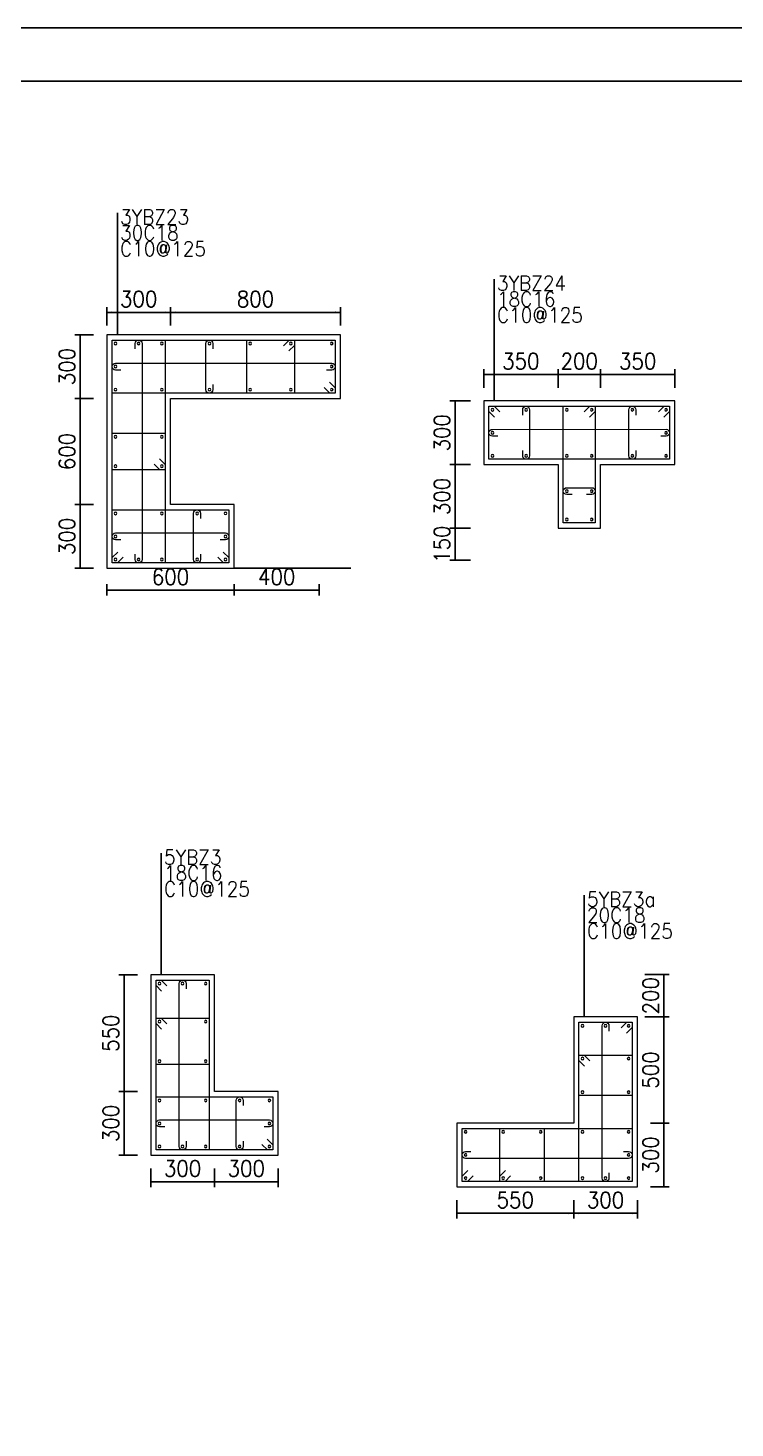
# Model space of a CAD drawing. Extents: x 292423 to 377252, y 106557 to 361882.
# Drawn here: x 317839 to 331154, y 204882 to 231265 of the extents above; entities that cross this region are included whole.
import ezdxf
from ezdxf.enums import TextEntityAlignment as Align

# ---------------------------------------------------------------- set-up
doc = ezdxf.new("R2010")
doc.units = 0
doc.header["$LTSCALE"] = 1000
for name, color, linetype in [('1508', 2, 'Continuous'), ('THIN', 7, 'Continuous'), ('tk', 7, 'Continuous'), ('Y阴影', 254, 'Continuous')]:
    doc.layers.add(name, color=color, linetype=linetype)
for name, color, linetype, lineweight in [('REIN', 6, 'Continuous', 18), ('Z-柱大样外框', 7, 'ByLayer', 18), ('Z-详图标注', 3, 'Continuous', 18)]:
    doc.layers.add(name, color=color, linetype=linetype, lineweight=lineweight)
doc.styles.get("Standard").update_dxf_attribs({"font": 'standard'})
doc.dimstyles.get("Standard").update_dxf_attribs({"dimtxt": 300, "dimasz": 100, "dimexe": 100, "dimexo": 250, "dimgap": 100, "dimtad": 0, "dimtoh": 1, "dimdec": 0, "dimlfac": 0.25, "dimdsep": 46, "dimcen": 0.09, "dimclrt": 7, "dimadec": 0, "dimazin": 0, "dimtfac": 1, "dimtdec": 4, "dimtofl": 0, "dimtmove": 0, "dimatfit": 3, "dimfxl": 1, "dimtolj": 1, "dimtzin": 0, "dimarcsym": 0})

# ---------------------------------------------------------------- blocks, each defined once
blk = doc.blocks.new('*D656')
at = {"layer": 'Z-详图标注', "color": 0, "linetype": 'ByBlock', "lineweight": -2}
for p, q in [((325916, 209178), (325916, 208828)), ((328116, 209178), (328116, 208828)), ((325916, 208928), (328116, 208928))]:
    blk.add_line(p, q, dxfattribs=at)
for points in [[(325916, 208928), (326016, 208944), (326016, 208911)], [(328116, 208928), (328016, 208911), (328016, 208944)]]:
    blk.add_solid(points, dxfattribs=at)
at = {"layer": 'Z-详图标注', "color": 7, "linetype": 'Continuous', "lineweight": -2, "insert": (327016, 209178), "char_height": 300, "width": 566.67, "attachment_point": 5}
blk.add_mtext('550', dxfattribs=at)
blk = doc.blocks.new('*D707')
at = {"layer": 'Z-详图标注', "color": 0, "linetype": 'ByBlock', "lineweight": -2}
for p, q in [((328116, 209178), (328116, 208828)), ((329316, 209178), (329316, 208828)), ((328116, 208928), (329316, 208928))]:
    blk.add_line(p, q, dxfattribs=at)
for points in [[(328116, 208928), (328216, 208944), (328216, 208911)], [(329316, 208928), (329216, 208911), (329216, 208944)]]:
    blk.add_solid(points, dxfattribs=at)
at = {"layer": 'Z-详图标注', "color": 7, "linetype": 'Continuous', "lineweight": -2, "insert": (328716, 209178), "char_height": 300, "width": 566.67, "attachment_point": 5}
blk.add_mtext('300', dxfattribs=at)
blk = doc.blocks.new('*D328')
at = {"layer": 'Z-详图标注', "color": 0, "linetype": 'ByBlock', "lineweight": -2}
for p, q in [((329566, 210628), (329916, 210628)), ((329816, 209428), (329816, 210628)), ((329566, 209428), (329916, 209428))]:
    blk.add_line(p, q, dxfattribs=at)
for points in [[(329816, 210628), (329833, 210528), (329800, 210528)], [(329816, 209428), (329800, 209528), (329833, 209528)]]:
    blk.add_solid(points, dxfattribs=at)
at = {"layer": 'Z-详图标注', "color": 7, "linetype": 'Continuous', "lineweight": -2, "insert": (329566, 210028), "char_height": 300, "width": 566.67, "attachment_point": 5, "rotation": 90}
blk.add_mtext('300', dxfattribs=at)
blk = doc.blocks.new('*D144')
at = {"layer": 'Z-详图标注', "color": 0, "linetype": 'ByBlock', "lineweight": -2}
for p, q in [((329566, 212628), (329916, 212628)), ((329816, 210628), (329816, 212628)), ((329566, 210628), (329916, 210628))]:
    blk.add_line(p, q, dxfattribs=at)
for points in [[(329816, 212628), (329833, 212528), (329800, 212528)], [(329816, 210628), (329800, 210728), (329833, 210728)]]:
    blk.add_solid(points, dxfattribs=at)
at = {"layer": 'Z-详图标注', "color": 7, "linetype": 'Continuous', "lineweight": -2, "insert": (329566, 211628), "char_height": 300, "width": 566.67, "attachment_point": 5, "rotation": 90}
blk.add_mtext('500', dxfattribs=at)
blk = doc.blocks.new('*D400')
at = {"layer": 'Z-详图标注', "color": 0, "linetype": 'ByBlock', "lineweight": -2}
for p, q in [((329459, 213428), (329916, 213428)), ((329816, 213428), (329816, 212628)), ((329459, 212628), (329916, 212628))]:
    blk.add_line(p, q, dxfattribs=at)
for points in [[(329816, 213428), (329833, 213328), (329800, 213328)], [(329816, 212628), (329800, 212728), (329833, 212728)]]:
    blk.add_solid(points, dxfattribs=at)
at = {"layer": 'Z-详图标注', "color": 7, "linetype": 'Continuous', "lineweight": -2, "insert": (329566, 213028), "char_height": 300, "width": 566.67, "attachment_point": 5, "rotation": 90}
blk.add_mtext('200', dxfattribs=at)
blk = doc.blocks.new('*D750')
at = {"layer": 'Z-详图标注', "color": 0, "linetype": 'ByBlock', "lineweight": -2}
for p, q in [((319900, 213422), (319550, 213422)), ((319650, 213422), (319650, 211222)), ((319900, 211222), (319550, 211222))]:
    blk.add_line(p, q, dxfattribs=at)
for points in [[(319650, 213422), (319667, 213322), (319633, 213322)], [(319650, 211222), (319633, 211322), (319667, 211322)]]:
    blk.add_solid(points, dxfattribs=at)
at = {"layer": 'Z-详图标注', "color": 7, "linetype": 'Continuous', "lineweight": -2, "insert": (319400, 212322), "char_height": 300, "width": 566.67, "attachment_point": 5, "rotation": 90}
blk.add_mtext('550', dxfattribs=at)
blk = doc.blocks.new('*D373')
at = {"layer": 'Z-详图标注', "color": 0, "linetype": 'ByBlock', "lineweight": -2}
for p, q in [((319900, 211222), (319550, 211222)), ((319650, 211222), (319650, 210022)), ((319900, 210022), (319550, 210022))]:
    blk.add_line(p, q, dxfattribs=at)
for points in [[(319650, 211222), (319667, 211122), (319633, 211122)], [(319650, 210022), (319633, 210122), (319667, 210122)]]:
    blk.add_solid(points, dxfattribs=at)
at = {"layer": 'Z-详图标注', "color": 7, "linetype": 'Continuous', "lineweight": -2, "insert": (319400, 210622), "char_height": 300, "width": 566.67, "attachment_point": 5, "rotation": 90}
blk.add_mtext('300', dxfattribs=at)
blk = doc.blocks.new('*D849')
at = {"layer": 'Z-详图标注', "color": 0, "linetype": 'ByBlock', "lineweight": -2}
for p, q in [((320150, 209772), (320150, 209422)), ((321350, 209772), (321350, 209422)), ((320150, 209522), (321350, 209522))]:
    blk.add_line(p, q, dxfattribs=at)
for points in [[(320150, 209522), (320250, 209538), (320250, 209505)], [(321350, 209522), (321250, 209505), (321250, 209538)]]:
    blk.add_solid(points, dxfattribs=at)
at = {"layer": 'Z-详图标注', "color": 7, "linetype": 'Continuous', "lineweight": -2, "insert": (320750, 209772), "char_height": 300, "width": 566.67, "attachment_point": 5}
blk.add_mtext('300', dxfattribs=at)
blk = doc.blocks.new('*D35')
at = {"layer": 'Z-详图标注', "color": 0, "linetype": 'ByBlock', "lineweight": -2}
for p, q in [((321350, 209772), (321350, 209422)), ((322550, 209772), (322550, 209422)), ((321350, 209522), (322550, 209522))]:
    blk.add_line(p, q, dxfattribs=at)
for points in [[(321350, 209522), (321450, 209538), (321450, 209505)], [(322550, 209522), (322450, 209505), (322450, 209538)]]:
    blk.add_solid(points, dxfattribs=at)
at = {"layer": 'Z-详图标注', "color": 7, "linetype": 'Continuous', "lineweight": -2, "insert": (321950, 209772), "char_height": 300, "width": 566.67, "attachment_point": 5}
blk.add_mtext('300', dxfattribs=at)
blk = doc.blocks.new('A1tk')
at = {"layer": 'tk', "color": 5}
blk.add_lwpolyline([(0, 0), (0, 59400), (84100, 59400), (84100, 0)], close=True, dxfattribs=at)
at = {"layer": 'tk'}
blk.add_lwpolyline([(2500, 1000), (83100, 1000), (83100, 58400), (2500, 58400)], close=True, dxfattribs=at)
blk = doc.blocks.new('*D524')
at = {"layer": 'Z-详图标注', "color": 0, "linetype": 'ByBlock', "lineweight": -2}
for p, q in [((320523, 225657), (320523, 226007)), ((323724, 225907), (320523, 225907)), ((323724, 225657), (323724, 226007))]:
    blk.add_line(p, q, dxfattribs=at)
for points in [[(320523, 225907), (320623, 225924), (320623, 225891)], [(323724, 225907), (323624, 225891), (323624, 225924)]]:
    blk.add_solid(points, dxfattribs=at)
at = {"layer": 'Z-详图标注', "color": 7, "linetype": 'Continuous', "lineweight": -2, "insert": (322123, 226157), "char_height": 300, "width": 566.67, "attachment_point": 5}
blk.add_mtext('800', dxfattribs=at)
blk = doc.blocks.new('*D142')
at = {"layer": 'Z-详图标注', "color": 0, "linetype": 'ByBlock', "lineweight": -2}
for p, q in [((319323, 225657), (319323, 226007)), ((320523, 225907), (319323, 225907)), ((320523, 225657), (320523, 226007))]:
    blk.add_line(p, q, dxfattribs=at)
for points in [[(319323, 225907), (319423, 225924), (319423, 225891)], [(320523, 225907), (320423, 225891), (320423, 225924)]]:
    blk.add_solid(points, dxfattribs=at)
at = {"layer": 'Z-详图标注', "color": 7, "linetype": 'Continuous', "lineweight": -2, "insert": (319923, 226157), "char_height": 300, "width": 566.67, "attachment_point": 5}
blk.add_mtext('300', dxfattribs=at)
blk = doc.blocks.new('*D627')
at = {"layer": 'Z-详图标注', "color": 0, "linetype": 'ByBlock', "lineweight": -2}
for p, q in [((319073, 225485), (318723, 225485)), ((318823, 225485), (318823, 224285)), ((319073, 224285), (318723, 224285))]:
    blk.add_line(p, q, dxfattribs=at)
for points in [[(318823, 225485), (318840, 225385), (318806, 225385)], [(318823, 224285), (318806, 224385), (318840, 224385)]]:
    blk.add_solid(points, dxfattribs=at)
at = {"layer": 'Z-详图标注', "color": 7, "linetype": 'Continuous', "lineweight": -2, "insert": (318573, 224885), "char_height": 300, "width": 566.67, "attachment_point": 5, "rotation": 90}
blk.add_mtext('300', dxfattribs=at)
blk = doc.blocks.new('*D680')
at = {"layer": 'Z-详图标注', "color": 0, "linetype": 'ByBlock', "lineweight": -2}
for p, q in [((319073, 224285), (318723, 224285)), ((318823, 224285), (318823, 222284)), ((319073, 222284), (318723, 222284))]:
    blk.add_line(p, q, dxfattribs=at)
for points in [[(318823, 224285), (318840, 224185), (318806, 224185)], [(318823, 222284), (318806, 222384), (318840, 222384)]]:
    blk.add_solid(points, dxfattribs=at)
at = {"layer": 'Z-详图标注', "color": 7, "linetype": 'Continuous', "lineweight": -2, "insert": (318573, 223284), "char_height": 300, "width": 556.67, "attachment_point": 5, "rotation": 90}
blk.add_mtext('600', dxfattribs=at)
blk = doc.blocks.new('*D300')
at = {"layer": 'Z-详图标注', "color": 0, "linetype": 'ByBlock', "lineweight": -2}
for p, q in [((319073, 222284), (318723, 222284)), ((318823, 222284), (318823, 221084)), ((319073, 221084), (318723, 221084))]:
    blk.add_line(p, q, dxfattribs=at)
for points in [[(318823, 222284), (318840, 222184), (318806, 222184)], [(318823, 221084), (318806, 221184), (318840, 221184)]]:
    blk.add_solid(points, dxfattribs=at)
at = {"layer": 'Z-详图标注', "color": 7, "linetype": 'Continuous', "lineweight": -2, "insert": (318573, 221684), "char_height": 300, "width": 566.67, "attachment_point": 5, "rotation": 90}
blk.add_mtext('300', dxfattribs=at)
blk = doc.blocks.new('*D311')
at = {"layer": 'Z-详图标注', "color": 0, "linetype": 'ByBlock', "lineweight": -2}
for p, q in [((319323, 220782), (319323, 220572)), ((319323, 220672), (321723, 220672)), ((321723, 220782), (321723, 220572))]:
    blk.add_line(p, q, dxfattribs=at)
for points in [[(319323, 220672), (319423, 220689), (319423, 220656)], [(321723, 220672), (321623, 220656), (321623, 220689)]]:
    blk.add_solid(points, dxfattribs=at)
at = {"layer": 'Z-详图标注', "color": 7, "linetype": 'Continuous', "lineweight": -2, "insert": (320523, 220922), "char_height": 300, "width": 556.67, "attachment_point": 5, "rotation": 0.0007}
blk.add_mtext('600', dxfattribs=at)
blk = doc.blocks.new('*D775')
at = {"layer": 'Z-详图标注', "color": 0, "linetype": 'ByBlock', "lineweight": -2}
for p, q in [((321723, 220782), (321723, 220572)), ((321723, 220672), (323323, 220672)), ((323323, 220782), (323323, 220572))]:
    blk.add_line(p, q, dxfattribs=at)
for points in [[(321723, 220672), (321823, 220689), (321823, 220656)], [(323323, 220672), (323223, 220656), (323223, 220689)]]:
    blk.add_solid(points, dxfattribs=at)
at = {"layer": 'Z-详图标注', "color": 7, "linetype": 'Continuous', "lineweight": -2, "insert": (322523, 220922), "char_height": 300, "width": 576.67, "attachment_point": 5, "rotation": 0.0007}
blk.add_mtext('400', dxfattribs=at)
blk = doc.blocks.new('*D408')
at = {"layer": 'Z-详图标注', "color": 0, "linetype": 'ByBlock', "lineweight": -2}
for p, q in [((328621, 224487), (328621, 224837)), ((330021, 224487), (330021, 224837)), ((330021, 224737), (328621, 224737))]:
    blk.add_line(p, q, dxfattribs=at)
for points in [[(328621, 224737), (328721, 224754), (328721, 224720)], [(330021, 224737), (329921, 224721), (329921, 224754)]]:
    blk.add_solid(points, dxfattribs=at)
at = {"layer": 'Z-详图标注', "color": 7, "linetype": 'Continuous', "lineweight": -2, "insert": (329321, 224987), "char_height": 300, "width": 566.67, "attachment_point": 5, "rotation": 0.0006}
blk.add_mtext('350', dxfattribs=at)
blk = doc.blocks.new('*D448')
at = {"layer": 'Z-详图标注', "color": 0, "linetype": 'ByBlock', "lineweight": -2}
for p, q in [((327821, 224487), (327821, 224837)), ((328621, 224487), (328621, 224837)), ((328621, 224737), (327821, 224737))]:
    blk.add_line(p, q, dxfattribs=at)
for points in [[(327821, 224737), (327921, 224754), (327921, 224720)], [(328621, 224737), (328521, 224720), (328521, 224754)]]:
    blk.add_solid(points, dxfattribs=at)
at = {"layer": 'Z-详图标注', "color": 7, "linetype": 'Continuous', "lineweight": -2, "insert": (328221, 224987), "char_height": 300, "width": 566.67, "attachment_point": 5, "rotation": 0.0006}
blk.add_mtext('200', dxfattribs=at)
blk = doc.blocks.new('*D65')
at = {"layer": 'Z-详图标注', "color": 0, "linetype": 'ByBlock', "lineweight": -2}
for p, q in [((326421, 224487), (326421, 224837)), ((327821, 224487), (327821, 224837)), ((327821, 224737), (326421, 224737))]:
    blk.add_line(p, q, dxfattribs=at)
for points in [[(326421, 224737), (326521, 224754), (326521, 224720)], [(327821, 224737), (327721, 224720), (327721, 224754)]]:
    blk.add_solid(points, dxfattribs=at)
at = {"layer": 'Z-详图标注', "color": 7, "linetype": 'Continuous', "lineweight": -2, "insert": (327121, 224987), "char_height": 300, "width": 566.67, "attachment_point": 5, "rotation": 0.0006}
blk.add_mtext('350', dxfattribs=at)
blk = doc.blocks.new('*D552')
at = {"layer": 'Z-详图标注', "color": 0, "linetype": 'ByBlock', "lineweight": -2}
for p, q in [((326171, 224237), (325786, 224237)), ((325886, 224237), (325886, 223037)), ((326171, 223037), (325786, 223037))]:
    blk.add_line(p, q, dxfattribs=at)
for points in [[(325886, 224237), (325903, 224137), (325869, 224137)], [(325886, 223037), (325869, 223137), (325903, 223137)]]:
    blk.add_solid(points, dxfattribs=at)
at = {"layer": 'Z-详图标注', "color": 7, "linetype": 'Continuous', "lineweight": -2, "insert": (325636, 223637), "char_height": 300, "width": 566.67, "attachment_point": 5, "rotation": 89.9993}
blk.add_mtext('300', dxfattribs=at)
blk = doc.blocks.new('*D175')
at = {"layer": 'Z-详图标注', "color": 0, "linetype": 'ByBlock', "lineweight": -2}
for p, q in [((326171, 223037), (325786, 223037)), ((325886, 223037), (325886, 221837)), ((326171, 221837), (325786, 221837))]:
    blk.add_line(p, q, dxfattribs=at)
for points in [[(325886, 223037), (325903, 222937), (325869, 222937)], [(325886, 221837), (325869, 221937), (325902, 221937)]]:
    blk.add_solid(points, dxfattribs=at)
at = {"layer": 'Z-详图标注', "color": 7, "linetype": 'Continuous', "lineweight": -2, "insert": (325636, 222437), "char_height": 300, "width": 566.67, "attachment_point": 5, "rotation": 89.9993}
blk.add_mtext('300', dxfattribs=at)
blk = doc.blocks.new('*D230')
at = {"layer": 'Z-详图标注', "color": 0, "linetype": 'ByBlock', "lineweight": -2}
for p, q in [((326171, 221837), (325786, 221837)), ((325886, 221837), (325886, 221237)), ((326171, 221237), (325786, 221237))]:
    blk.add_line(p, q, dxfattribs=at)
for points in [[(325886, 221837), (325902, 221737), (325869, 221737)], [(325886, 221237), (325869, 221337), (325902, 221337)]]:
    blk.add_solid(points, dxfattribs=at)
at = {"layer": 'Z-详图标注', "color": 7, "linetype": 'Continuous', "lineweight": -2, "insert": (325636, 221537), "char_height": 300, "width": 476.67, "attachment_point": 5, "rotation": 89.9993}
blk.add_mtext('150', dxfattribs=at)

msp = doc.modelspace()

# ---------------------------------------------------------------- linework, layer by layer
at = {"layer": 'REIN', "color": 6}
for points in [[(319629.1, 221290.1), (319523, 221184), (319423, 221184), (319423, 225384.7), (320423, 225384.7), (320423, 221184), (319423, 221184), (319423, 221284), (319529.1, 221390.1)], [(323517.6, 224590.7), (323623.6, 224484.7), (323623.6, 224384.7), (319423, 224384.7), (319423, 225384.7), (323623.6, 225384.7), (323623.6, 224384.7), (323523.6, 224384.7), (323417.6, 224490.7)], [(322649.9, 225278.6), (322756, 225384.7), (322856, 225384.7), (322856, 224384.7), (321958.3, 224384.7), (321958.3, 225384.7), (322856, 225384.7), (322856, 225284.7), (322749.9, 225178.6)], [(329715, 224031.1), (329821.1, 224137.2), (329921.1, 224137.2), (329921.1, 223137.2), (326521.1, 223137.1), (326521.1, 224137.1), (329921.1, 224137.2), (329921.1, 224037.2), (329815, 223931.1)], [(326627.1, 223931.1), (326521.1, 224037.1), (326521.1, 224137.1), (328521.1, 224137.1), (328521.1, 223137.1), (326521.1, 223137.1), (326521.1, 224137.1), (326621.1, 224137.1), (326727.1, 224031.1)], [(328315, 224031.1), (328421.1, 224137.1), (328521.1, 224137.1), (328521.1, 221937.1), (327921.1, 221937.1), (327921.1, 224137.1), (328521.1, 224137.1), (328521.1, 224037.1), (328415, 223931.1)], [(320317, 223147), (320423, 223040.9), (320423, 222940.9), (319423, 222940.9), (319423, 223627.8), (320423, 223627.8), (320423, 222940.9), (320323, 222940.9), (320217, 223047)], [(321517, 221390.1), (321623.1, 221284.1), (321623.1, 221184.1), (319423, 221184), (319423, 222184), (321623.1, 222184.1), (321623.1, 221184.1), (321523.1, 221184.1), (321417, 221290.1)], [(320356.2, 213115.5), (320250.1, 213221.5), (320250.1, 213321.5), (321250.1, 213321.5), (321250.1, 210121.5), (320250.1, 210121.5), (320250.1, 213321.5), (320350.1, 213321.5), (320456.2, 213215.5)], [(320356.2, 212399.5), (320250.1, 212505.6), (320250.1, 212605.6), (321250.1, 212605.6), (321250.1, 211729.5), (320250.1, 211729.5), (320250.1, 212605.6), (320350.1, 212605.6), (320456.2, 212499.5)], [(329010.3, 212421.5), (329116.4, 212527.6), (329216.4, 212527.6), (329216.4, 209527.6), (328216.4, 209527.6), (328216.4, 212527.6), (329216.4, 212527.6), (329216.4, 212427.6), (329110.3, 212321.5)], [(328322.4, 211701.6), (328216.4, 211807.6), (328216.4, 211907.6), (329216.4, 211907.6), (329216.4, 211147.6), (328216.4, 211147.6), (328216.4, 211907.6), (328316.4, 211907.6), (328422.4, 211801.6)], [(322344, 210327.6), (322450.1, 210221.5), (322450.1, 210121.5), (320250.1, 210121.5), (320250.1, 211121.5), (322450.1, 211121.5), (322450.1, 210121.5), (322350.1, 210121.5), (322244, 210227.6)], [(326222.4, 209633.7), (326116.4, 209527.6), (326016.4, 209527.6), (326016.4, 210527.6), (329216.4, 210527.6), (329216.4, 209527.6), (326016.4, 209527.6), (326016.4, 209627.6), (326122.4, 209733.7)], [(326929.1, 209633.7), (326823, 209527.6), (326723, 209527.6), (326723, 210527.6), (327559.7, 210527.6), (327559.7, 209527.6), (326723, 209527.6), (326723, 209627.6), (326829.1, 209733.7)]]:
    msp.add_lwpolyline(points, dxfattribs=at)
for points in [[(319463, 225319.7, 1), (319513, 225319.7, 1)], [(319898, 225319.7, 1), (319948, 225319.7, 1)], [(320333, 225319.7, 1), (320383, 225319.7, 1)], [(321230.7, 225319.7, 1), (321280.7, 225319.7, 1)], [(321998.3, 225319.7, 1), (322048.3, 225319.7, 1)], [(322766, 225319.7, 1), (322816, 225319.7, 1)], [(323533.6, 225319.7, 1), (323583.6, 225319.7, 1)], [(319463, 224884.7, 1), (319513, 224884.7, 1)], [(323533.6, 224884.7, 1), (323583.6, 224884.7, 1)], [(319463, 224449.7, 1), (319513, 224449.7, 1)], [(320333, 224449.7, 1), (320383, 224449.7, 1)], [(321230.7, 224449.7, 1), (321280.7, 224449.7, 1)], [(321998.3, 224449.7, 1), (322048.3, 224449.7, 1)], [(322766, 224449.7, 1), (322816, 224449.7, 1)], [(323533.6, 224449.7, 1), (323583.6, 224449.7, 1)], [(326561.1, 224072.1, 1), (326611.1, 224072.1, 1)], [(327196.1, 224072.1, 1), (327246.1, 224072.1, 1)], [(327961.1, 224072.1, 1), (328011.1, 224072.1, 1)], [(328431.1, 224072.1, 1), (328481.1, 224072.1, 1)], [(329196.1, 224072.2, 1), (329246.1, 224072.2, 1)], [(329831.1, 224072.2, 1), (329881.1, 224072.2, 1)], [(319463, 223562.8, 1), (319513, 223562.8, 1)], [(320333, 223562.8, 1), (320383, 223562.8, 1)], [(326561.1, 223637.1, 1), (326611.1, 223637.1, 1)], [(329831.1, 223637.2, 1), (329881.1, 223637.2, 1)], [(326561.1, 223202.1, 1), (326611.1, 223202.1, 1)], [(327196.1, 223202.1, 1), (327246.1, 223202.1, 1)], [(327961.1, 223202.1, 1), (328011.1, 223202.1, 1)], [(328431.1, 223202.1, 1), (328481.1, 223202.1, 1)], [(329196.1, 223202.2, 1), (329246.1, 223202.2, 1)], [(329831.1, 223202.2, 1), (329881.1, 223202.2, 1)], [(319463, 223005.9, 1), (319513, 223005.9, 1)], [(320333, 223005.9, 1), (320383, 223005.9, 1)], [(327961.1, 222537.1, 1), (328011.1, 222537.1, 1)], [(328431.1, 222537.1, 1), (328481.1, 222537.1, 1)], [(319463, 222119, 1), (319513, 222119, 1)], [(320333, 222119, 1), (320383, 222119, 1)], [(320998.1, 222119, 1), (321048.1, 222119, 1)], [(321533.1, 222119.1, 1), (321583.1, 222119.1, 1)], [(327961.1, 222002.1, 1), (328011.1, 222002.1, 1)], [(328431.1, 222002.1, 1), (328481.1, 222002.1, 1)], [(319463, 221684, 1), (319513, 221684, 1)], [(321533.1, 221684.1, 1), (321583.1, 221684.1, 1)], [(319463, 221249, 1), (319513, 221249, 1)], [(319898, 221249, 1), (319948, 221249, 1)], [(320333, 221249, 1), (320383, 221249, 1)], [(320998.1, 221249, 1), (321048.1, 221249, 1)], [(321533.1, 221249.1, 1), (321583.1, 221249.1, 1)], [(320315.1, 213231.5, 1), (320315.1, 213281.5, 1)], [(320750.1, 213231.5, 1), (320750.1, 213281.5, 1)], [(321185.1, 213231.5, 1), (321185.1, 213281.5, 1)], [(320315.1, 212515.6, 1), (320315.1, 212565.6, 1)], [(321185.1, 212515.6, 1), (321185.1, 212565.6, 1)], [(328306.4, 212462.6, 1), (328256.4, 212462.6, 1)], [(328741.4, 212462.6, 1), (328691.4, 212462.6, 1)], [(329176.4, 212462.6, 1), (329126.4, 212462.6, 1)], [(328281.4, 211817.6, 1), (328281.4, 211867.6, 1)], [(329151.4, 211817.6, 1), (329151.4, 211867.6, 1)], [(320315.1, 211769.5, 1), (320315.1, 211819.5, 1)], [(321185.1, 211769.5, 1), (321185.1, 211819.5, 1)], [(320315.1, 211031.5, 1), (320315.1, 211081.5, 1)], [(321185.1, 211031.5, 1), (321185.1, 211081.5, 1)], [(321825.1, 211031.5, 1), (321825.1, 211081.5, 1)], [(322385.1, 211031.5, 1), (322385.1, 211081.5, 1)], [(328281.4, 211187.6, 1), (328281.4, 211237.6, 1)], [(329151.4, 211187.6, 1), (329151.4, 211237.6, 1)], [(320315.1, 210596.5, 1), (320315.1, 210646.5, 1)], [(322385.1, 210596.5, 1), (322385.1, 210646.5, 1)], [(326106.4, 210462.6, 1), (326056.4, 210462.6, 1)], [(326813, 210462.6, 1), (326763, 210462.6, 1)], [(327519.7, 210462.6, 1), (327469.7, 210462.6, 1)], [(328306.4, 210462.6, 1), (328256.4, 210462.6, 1)], [(329176.4, 210462.6, 1), (329126.4, 210462.6, 1)], [(320315.1, 210161.5, 1), (320315.1, 210211.5, 1)], [(320750.1, 210161.5, 1), (320750.1, 210211.5, 1)], [(321185.1, 210161.5, 1), (321185.1, 210211.5, 1)], [(321825.1, 210161.5, 1), (321825.1, 210211.5, 1)], [(322385.1, 210161.5, 1), (322385.1, 210211.5, 1)], [(326106.4, 210027.6, 1), (326056.4, 210027.6, 1)], [(329176.4, 210027.6, 1), (329126.4, 210027.6, 1)], [(326106.4, 209592.6, 1), (326056.4, 209592.6, 1)], [(326813, 209592.6, 1), (326763, 209592.6, 1)], [(327519.7, 209592.6, 1), (327469.7, 209592.6, 1)], [(328306.4, 209592.6, 1), (328256.4, 209592.6, 1)], [(328741.4, 209592.6, 1), (328691.4, 209592.6, 1)], [(329176.4, 209592.6, 1), (329126.4, 209592.6, 1)]]:
    msp.add_lwpolyline(points, format="xyb", close=True, dxfattribs=at)
for points in [[(319858, 225219.7), (319858, 225319.7, -1), (319988, 225319.7), (319988, 221249, -1), (319858, 221249), (319858, 221349)], [(321320.7, 224549.7), (321320.7, 224449.7, -1), (321190.7, 224449.7), (321190.7, 225319.7, -1), (321320.7, 225319.7), (321320.7, 225219.7)], [(319588, 224819.7), (319488, 224819.7, -1), (319488, 224949.7), (323558.6, 224949.7, -1), (323558.6, 224819.7), (323458.6, 224819.7)], [(327156.1, 223972.1), (327156.1, 224072.1, -1), (327286.1, 224072.1), (327286.1, 223202.1, -1), (327156.1, 223202.1), (327156.1, 223302.1)], [(329286.1, 223302.2), (329286.1, 223202.2, -1), (329156.1, 223202.2), (329156.1, 224072.2, -1), (329286.1, 224072.2), (329286.1, 223972.2)], [(326686.1, 223572.1), (326586.1, 223572.1, -1), (326586.1, 223702.1), (329856.1, 223702.2, -1), (329856.1, 223572.2), (329756.1, 223572.2)], [(328086.1, 222472.1), (327986.1, 222472.1, -1), (327986.1, 222602.1), (328456.1, 222602.1, -1), (328456.1, 222472.1), (328356.1, 222472.1)], [(321088.1, 221349), (321088.1, 221249, -1), (320958.1, 221249), (320958.1, 222119, -1), (321088.1, 222119), (321088.1, 222019)], [(319588, 221619), (319488, 221619, -1), (319488, 221749), (321558.1, 221749.1, -1), (321558.1, 221619.1), (321458.1, 221619.1)], [(320815.1, 210286.5), (320815.1, 210186.5, -1), (320685.1, 210186.5), (320685.1, 213256.5, -1), (320815.1, 213256.5), (320815.1, 213156.5)], [(328781.4, 209692.6), (328781.4, 209592.6, -1), (328651.4, 209592.6), (328651.4, 212462.6, -1), (328781.4, 212462.6), (328781.4, 212362.6)], [(321890.1, 210286.5), (321890.1, 210186.5, -1), (321760.1, 210186.5), (321760.1, 211056.5, -1), (321890.1, 211056.5), (321890.1, 210956.5)], [(320415.1, 210556.5), (320315.1, 210556.5, -1), (320315.1, 210686.5), (322385.1, 210686.5, -1), (322385.1, 210556.5), (322285.1, 210556.5)], [(329051.4, 210092.6), (329151.4, 210092.6, -1), (329151.4, 209962.6), (326081.4, 209962.6, -1), (326081.4, 210092.6), (326181.4, 210092.6)]]:
    msp.add_lwpolyline(points, format="xyb", dxfattribs=at)
at = {"layer": 'THIN'}
msp.add_line((321723.1, 221084.1), (323919.1, 221084.1), dxfattribs=at)
at = {"layer": 'Y阴影'}
for p, q in [((319523, 225479.7), (319523, 227779.7)), ((326621.1, 224232.1), (326621.1, 226532.1)), ((320350.1, 213416.5), (320350.1, 215716.5)), ((328316.4, 212622.6), (328316.4, 214922.6))]:
    msp.add_line(p, q, dxfattribs=at)
at = {"layer": 'Z-柱大样外框'}
for points in [[(319323, 225484.7), (319323, 221084), (321723.1, 221084.1), (321723, 222284.1), (320523, 222284), (320523, 224284.7), (321723.6, 224284.7), (323723.6, 224284.7), (323723.6, 225484.7), (321605.6, 225484.7), (319323, 225484.7)], [(326421.1, 224237.1), (326421.1, 223037.1), (327821.1, 223037.1), (327821.1, 221837.1), (328621.1, 221837.1), (328621.1, 223037.1), (330021.1, 223037.2), (330021.1, 224237.2), (326421.1, 224237.1)], [(320150.1, 210021.5), (322550.1, 210021.5), (322550.1, 211221.5), (321350.1, 211221.5), (321350.1, 213421.5), (320150.1, 213421.5), (320150.1, 210021.5)], [(329316.4, 209427.6), (329316.4, 212627.6), (328116.4, 212627.6), (328116.4, 210627.6), (325916.4, 210627.6), (325916.4, 209427.6), (329316.4, 209427.6)]]:
    msp.add_lwpolyline(points, close=True, dxfattribs=at)

# ---------------------------------------------------------------- block references
at = {"layer": '1508'}
msp.add_blockref('A1tk', (292422.6, 171865.4), dxfattribs=at)

# ---------------------------------------------------------------- texts
at = {"layer": 'Y阴影'}
for s, p in [('3YBZ23', (319573, 227479.7)), ('30C18', (319573, 227179.7)), ('C10@125', (319573, 226879.7)), ('3YBZ24', (326671.1, 226232.1)), ('18C16', (326671.1, 225932.1)), ('C10@125', (326671.1, 225632.1)), ('5YBZ3', (320400.1, 215416.5)), ('18C16', (320400.1, 215116.5)), ('C10@125', (320400.1, 214816.5)), ('5YBZ3a', (328366.4, 214622.6)), ('20C18', (328366.4, 214322.6)), ('C10@125', (328366.4, 214022.6))]:
    msp.add_text(s, height=280, dxfattribs=at).set_placement(p, align=Align.BOTTOM_LEFT)

# ---------------------------------------------------------------- dimensions: what is measured, and where the dimension line sits
at = {"layer": 'Z-详图标注'}
for base, p1, p2, angle, picture, middle in [((319323, 225907.4), (320523, 225407.4), (319323, 225407.4), 180, '*D142', (319923, 226157.4)), ((320523, 225907.4), (323723.6, 225407.4), (320523, 225407.4), 180, '*D524', (322123.3, 226157.4)), ((318823, 224284.7), (319323, 225484.7), (319323, 224284.7), 270, '*D627', (318573, 224884.7)), ((326421, 224737.1), (327821.1, 224237.1), (326421.1, 224237.1), 180.00064, '*D65', (327121.1, 224987.1)), ((327821.1, 224737.1), (328621.1, 224237.1), (327821.1, 224237.1), 180.00064, '*D448', (328221.1, 224987.1)), ((328621.1, 224737.1), (330021.1, 224237.2), (328621.1, 224237.1), 180.00064, '*D408', (329321.1, 224987.2)), ((325885.9, 223037.1), (326421.1, 224237.1), (326421.1, 223037.1), 269.99928, '*D552', (325635.9, 223637.1)), ((325885.8, 221837.1), (326421.1, 223037.1), (326421, 221837.1), 269.99928, '*D175', (325635.8, 222437.1)), ((318823, 221084), (319323, 222284), (319323, 221084), 270, '*D300', (318573, 221684)), ((325885.8, 221237.1), (326421, 221837.1), (326421, 221237.1), 269.99928, '*D230', (325635.8, 221537.1)), ((323323.1, 220672.4), (321723.1, 221032), (323323, 221032), 180.00072, '*D775', (322523.1, 220922.4)), ((319650.1, 211221.5), (320150.1, 213421.5), (320150.1, 211221.5), 270, '*D750', (319400.1, 212321.5)), ((329816.4, 212627.6), (329209.3, 213427.6), (329209.3, 212627.6), 90, '*D400', (329566.4, 213027.6)), ((329816.4, 212627.6), (329316.4, 210627.6), (329316.4, 212627.6), 90, '*D144', (329566.4, 211627.6)), ((319650.1, 210021.5), (320150.1, 211221.5), (320150.1, 210021.5), 270, '*D373', (319400.1, 210621.5)), ((329816.4, 210627.6), (329316.4, 209427.6), (329316.4, 210627.6), 90, '*D328', (329566.4, 210027.6))]:
    dim = msp.add_linear_dim(base=base, p1=p1, p2=p2, angle=angle, dimstyle='Standard', dxfattribs=at)
    dim.commit()
    dim.dimension.update_dxf_attribs({"geometry": picture, "text_midpoint": middle})
dim = msp.add_linear_dim(base=(318823, 222284), p1=(319323, 224284.7), p2=(319323, 222284), angle=270, text='600', dimstyle='Standard', dxfattribs=at)
dim.commit()
dim.dimension.update_dxf_attribs({"geometry": '*D680', "text_midpoint": (318573, 223284.3)})
dim = msp.add_aligned_dim(p1=(319323, 221031.9), p2=(321723.1, 221032), distance=-359.6, dimstyle='Standard', dxfattribs=at)
dim.commit()
dim.dimension.update_dxf_attribs({"geometry": '*D311', "text_midpoint": (320523.1, 220922.4)})
for base, p1, p2, picture, middle in [((321350.1, 209521.5), (320150.1, 210021.5), (321350.1, 210021.5), '*D849', (320750.1, 209771.5)), ((322550.1, 209521.5), (321350.1, 210021.5), (322550.1, 210021.5), '*D35', (321950.1, 209771.5)), ((328116.4, 208927.6), (325916.4, 209427.6), (328116.4, 209427.6), '*D656', (327016.4, 209177.6)), ((329316.4, 208927.6), (328116.4, 209427.6), (329316.4, 209427.6), '*D707', (328716.4, 209177.6))]:
    dim = msp.add_linear_dim(base=base, p1=p1, p2=p2, dimstyle='Standard', dxfattribs=at)
    dim.commit()
    dim.dimension.update_dxf_attribs({"geometry": picture, "text_midpoint": middle})

doc.saveas('drawing.dxf')
